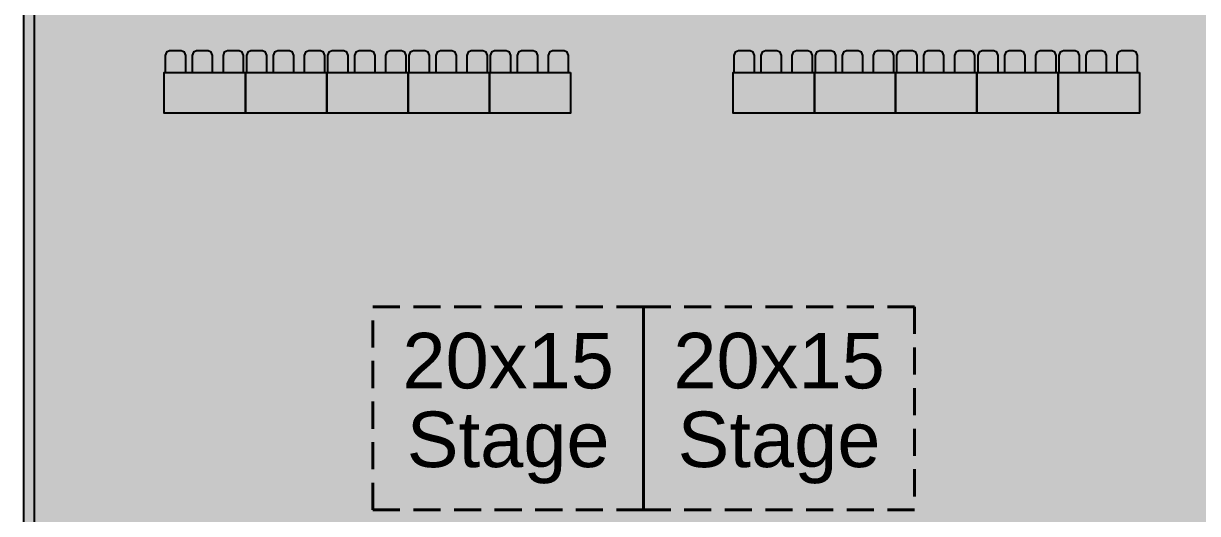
# Model space of a CAD drawing. Header units: feet. Extents: x 304 to 526, y 573 to 801.
# Drawn here: x 309.8 to 396.4, y 633.3 to 669.5 of the extents above; entities that cross this region are included whole.
import ezdxf

# ---------------------------------------------------------------- set-up
doc = ezdxf.new("R2010")
doc.units = ezdxf.units.FT
doc.header["$MEASUREMENT"] = 0
doc.linetypes.add('USI_Dash', pattern=[3, 2, -1])
for name, color, linetype in [('[labels]', 7, 'Continuous'), ('background', 7, 'Continuous'), ('Layer 1', 7, 'Continuous'), ('walls', 7, 'Continuous')]:
    doc.layers.add(name, color=color, linetype=linetype)
doc.styles.add('Arial', font='Arial.ttf')

msp = doc.modelspace()

# ---------------------------------------------------------------- hatches: boundary and pattern name
at = {"layer": 'background', "lineweight": 0, "true_color": 0xe6e6e6, "transparency": 33554687}
h = msp.add_hatch(color=254, dxfattribs=at)
h.dxf.hatch_style = 1
h.paths.add_polyline_path([(491.003, 759.963), (309.753, 759.963), (309.753, 591.797), (491.003, 591.797)])
at = {"layer": 'Layer 1', "lineweight": 0, "true_color": 0xf9cb9c, "transparency": 33554687}
h = msp.add_hatch(color=31, dxfattribs=at)
h.dxf.hatch_style = 1
h.paths.add_polyline_path([(326.152, 665.865), (326.152, 662.865), (320.152, 662.865), (320.152, 665.865)])
h = msp.add_hatch(color=31, dxfattribs=at)
h.dxf.hatch_style = 1
h.paths.add_polyline_path([(332.152, 665.865), (332.152, 662.865), (326.152, 662.865), (326.152, 665.865)])
h = msp.add_hatch(color=31, dxfattribs=at)
h.dxf.hatch_style = 1
h.paths.add_polyline_path([(338.152, 665.865), (338.152, 662.865), (332.152, 662.865), (332.152, 665.865)])
h = msp.add_hatch(color=31, dxfattribs=at)
h.dxf.hatch_style = 1
h.paths.add_polyline_path([(344.152, 665.865), (344.152, 662.865), (338.152, 662.865), (338.152, 665.865)])
h = msp.add_hatch(color=31, dxfattribs=at)
h.dxf.hatch_style = 1
h.paths.add_polyline_path([(350.152, 665.865), (350.152, 662.865), (344.152, 662.865), (344.152, 665.865)])
h = msp.add_hatch(color=31, dxfattribs=at)
h.dxf.hatch_style = 1
h.paths.add_polyline_path([(368.152, 665.865), (368.152, 662.865), (362.152, 662.865), (362.152, 665.865)])
h = msp.add_hatch(color=31, dxfattribs=at)
h.dxf.hatch_style = 1
h.paths.add_polyline_path([(374.152, 665.865), (374.152, 662.865), (368.152, 662.865), (368.152, 665.865)])
h = msp.add_hatch(color=31, dxfattribs=at)
h.dxf.hatch_style = 1
h.paths.add_polyline_path([(380.152, 665.865), (380.152, 662.865), (374.152, 662.865), (374.152, 665.865)])
h = msp.add_hatch(color=31, dxfattribs=at)
h.dxf.hatch_style = 1
h.paths.add_polyline_path([(386.152, 665.865), (386.152, 662.865), (380.152, 662.865), (380.152, 665.865)])
h = msp.add_hatch(color=31, dxfattribs=at)
h.dxf.hatch_style = 1
h.paths.add_polyline_path([(392.152, 665.865), (392.152, 662.865), (386.152, 662.865), (386.152, 665.865)])
at = {"layer": 'Layer 1', "lineweight": 40, "true_color": 0xff9900, "transparency": 33554500}
h = msp.add_hatch(color=30, dxfattribs=at)
h.dxf.hatch_style = 1
h.paths.add_polyline_path([(335.541, 648.564), (355.541, 648.564), (355.541, 633.564), (335.541, 633.564)])
h = msp.add_hatch(color=30, dxfattribs=at)
h.dxf.hatch_style = 1
h.paths.add_polyline_path([(355.541, 648.564), (375.541, 648.564), (375.541, 633.564), (355.541, 633.564)])

# ---------------------------------------------------------------- linework, layer by layer
at = {"layer": 'background', "color": 254, "lineweight": 0, "true_color": 0xe6e6e6, "transparency": 33554687}
msp.add_lwpolyline([(491.003, 759.963), (309.753, 759.963), (309.753, 591.797), (491.003, 591.797)], close=True, dxfattribs=at)
at = {"layer": 'background', "color": 254, "lineweight": 25, "true_color": 0xe6e6e6}
msp.add_lwpolyline([(491.003, 759.963), (309.753, 759.963), (309.753, 591.797), (491.003, 591.797)], close=True, dxfattribs=at)
at = {"layer": 'Layer 1', "color": 18, "lineweight": 25, "true_color": 0x000000}
for points in [[(321.73, 667.138), (321.633, 667.374), (321.397, 667.471), (320.543, 667.471), (320.307, 667.374), (320.21, 667.138), (320.21, 665.871), (321.73, 665.871)], [(323.72, 667.137), (323.622, 667.373), (323.387, 667.471), (322.532, 667.471), (322.296, 667.373), (322.199, 667.137), (322.199, 665.871), (323.72, 665.871)], [(326.007, 667.137), (325.909, 667.373), (325.673, 667.47), (324.819, 667.47), (324.583, 667.373), (324.486, 667.137), (324.486, 665.87), (326.007, 665.87)], [(327.73, 667.138), (327.633, 667.374), (327.397, 667.471), (326.543, 667.471), (326.307, 667.374), (326.21, 667.138), (326.21, 665.871), (327.73, 665.871)], [(329.72, 667.137), (329.622, 667.373), (329.387, 667.471), (328.532, 667.471), (328.296, 667.373), (328.199, 667.137), (328.199, 665.871), (329.72, 665.871)], [(332.007, 667.137), (331.909, 667.373), (331.673, 667.47), (330.819, 667.47), (330.583, 667.373), (330.486, 667.137), (330.486, 665.87), (332.007, 665.87)], [(333.73, 667.138), (333.633, 667.374), (333.397, 667.471), (332.543, 667.471), (332.307, 667.374), (332.21, 667.138), (332.21, 665.871), (333.73, 665.871)], [(335.72, 667.137), (335.622, 667.373), (335.387, 667.471), (334.532, 667.471), (334.296, 667.373), (334.199, 667.137), (334.199, 665.871), (335.72, 665.871)], [(338.007, 667.137), (337.909, 667.373), (337.673, 667.47), (336.819, 667.47), (336.583, 667.373), (336.486, 667.137), (336.486, 665.87), (338.007, 665.87)], [(339.73, 667.138), (339.633, 667.374), (339.397, 667.471), (338.543, 667.471), (338.307, 667.374), (338.21, 667.138), (338.21, 665.871), (339.73, 665.871)], [(341.72, 667.137), (341.622, 667.373), (341.387, 667.471), (340.532, 667.471), (340.296, 667.373), (340.199, 667.137), (340.199, 665.871), (341.72, 665.871)], [(344.007, 667.137), (343.909, 667.373), (343.673, 667.47), (342.819, 667.47), (342.583, 667.373), (342.486, 667.137), (342.486, 665.87), (344.007, 665.87)], [(345.73, 667.138), (345.633, 667.374), (345.397, 667.471), (344.543, 667.471), (344.307, 667.374), (344.21, 667.138), (344.21, 665.871), (345.73, 665.871)], [(347.72, 667.137), (347.622, 667.373), (347.387, 667.471), (346.532, 667.471), (346.296, 667.373), (346.199, 667.137), (346.199, 665.871), (347.72, 665.871)], [(350.007, 667.137), (349.909, 667.373), (349.673, 667.47), (348.819, 667.47), (348.583, 667.373), (348.486, 667.137), (348.486, 665.87), (350.007, 665.87)], [(363.73, 667.138), (363.633, 667.374), (363.397, 667.471), (362.543, 667.471), (362.307, 667.374), (362.21, 667.138), (362.21, 665.871), (363.73, 665.871)], [(365.72, 667.137), (365.622, 667.373), (365.387, 667.471), (364.532, 667.471), (364.296, 667.373), (364.199, 667.137), (364.199, 665.871), (365.72, 665.871)], [(368.007, 667.137), (367.909, 667.373), (367.673, 667.47), (366.819, 667.47), (366.583, 667.373), (366.486, 667.137), (366.486, 665.87), (368.007, 665.87)], [(369.73, 667.138), (369.633, 667.374), (369.397, 667.471), (368.543, 667.471), (368.307, 667.374), (368.21, 667.138), (368.21, 665.871), (369.73, 665.871)], [(371.72, 667.137), (371.622, 667.373), (371.387, 667.471), (370.532, 667.471), (370.296, 667.373), (370.199, 667.137), (370.199, 665.871), (371.72, 665.871)], [(374.007, 667.137), (373.909, 667.373), (373.673, 667.47), (372.819, 667.47), (372.583, 667.373), (372.486, 667.137), (372.486, 665.87), (374.007, 665.87)], [(375.73, 667.138), (375.633, 667.374), (375.397, 667.471), (374.543, 667.471), (374.307, 667.374), (374.21, 667.138), (374.21, 665.871), (375.73, 665.871)], [(377.72, 667.137), (377.622, 667.373), (377.387, 667.471), (376.532, 667.471), (376.296, 667.373), (376.199, 667.137), (376.199, 665.871), (377.72, 665.871)], [(380.007, 667.137), (379.909, 667.373), (379.673, 667.47), (378.819, 667.47), (378.583, 667.373), (378.486, 667.137), (378.486, 665.87), (380.007, 665.87)], [(381.73, 667.138), (381.633, 667.374), (381.397, 667.471), (380.543, 667.471), (380.307, 667.374), (380.21, 667.138), (380.21, 665.871), (381.73, 665.871)], [(383.72, 667.137), (383.622, 667.373), (383.387, 667.471), (382.532, 667.471), (382.296, 667.373), (382.199, 667.137), (382.199, 665.871), (383.72, 665.871)], [(386.007, 667.137), (385.909, 667.373), (385.673, 667.47), (384.819, 667.47), (384.583, 667.373), (384.486, 667.137), (384.486, 665.87), (386.007, 665.87)], [(387.73, 667.138), (387.633, 667.374), (387.397, 667.471), (386.543, 667.471), (386.307, 667.374), (386.21, 667.138), (386.21, 665.871), (387.73, 665.871)], [(389.72, 667.137), (389.622, 667.373), (389.387, 667.471), (388.532, 667.471), (388.296, 667.373), (388.199, 667.137), (388.199, 665.871), (389.72, 665.871)], [(392.007, 667.137), (391.909, 667.373), (391.673, 667.47), (390.819, 667.47), (390.583, 667.373), (390.486, 667.137), (390.486, 665.87), (392.007, 665.87)], [(326.152, 665.865), (326.152, 662.865), (320.152, 662.865), (320.152, 665.865)], [(332.152, 665.865), (332.152, 662.865), (326.152, 662.865), (326.152, 665.865)], [(338.152, 665.865), (338.152, 662.865), (332.152, 662.865), (332.152, 665.865)], [(344.152, 665.865), (344.152, 662.865), (338.152, 662.865), (338.152, 665.865)], [(350.152, 665.865), (350.152, 662.865), (344.152, 662.865), (344.152, 665.865)], [(368.152, 665.865), (368.152, 662.865), (362.152, 662.865), (362.152, 665.865)], [(374.152, 665.865), (374.152, 662.865), (368.152, 662.865), (368.152, 665.865)], [(380.152, 665.865), (380.152, 662.865), (374.152, 662.865), (374.152, 665.865)], [(386.152, 665.865), (386.152, 662.865), (380.152, 662.865), (380.152, 665.865)], [(392.152, 665.865), (392.152, 662.865), (386.152, 662.865), (386.152, 665.865)]]:
    msp.add_lwpolyline(points, close=True, dxfattribs=at)
at = {"layer": 'Layer 1', "color": 18, "lineweight": 0, "true_color": 0x000000, "transparency": 33554687}
for points in [[(326.152, 665.865), (326.152, 662.865), (320.152, 662.865), (320.152, 665.865)], [(332.152, 665.865), (332.152, 662.865), (326.152, 662.865), (326.152, 665.865)], [(338.152, 665.865), (338.152, 662.865), (332.152, 662.865), (332.152, 665.865)], [(344.152, 665.865), (344.152, 662.865), (338.152, 662.865), (338.152, 665.865)], [(350.152, 665.865), (350.152, 662.865), (344.152, 662.865), (344.152, 665.865)], [(368.152, 665.865), (368.152, 662.865), (362.152, 662.865), (362.152, 665.865)], [(374.152, 665.865), (374.152, 662.865), (368.152, 662.865), (368.152, 665.865)], [(380.152, 665.865), (380.152, 662.865), (374.152, 662.865), (374.152, 665.865)], [(386.152, 665.865), (386.152, 662.865), (380.152, 662.865), (380.152, 665.865)], [(392.152, 665.865), (392.152, 662.865), (386.152, 662.865), (386.152, 665.865)]]:
    msp.add_lwpolyline(points, close=True, dxfattribs=at)
at = {"layer": 'Layer 1', "color": 30, "linetype": 'USI_Dash', "lineweight": 40, "true_color": 0xff9900, "transparency": 33554687}
for points in [[(335.541, 648.564), (355.541, 648.564), (355.541, 633.564), (335.541, 633.564)], [(355.541, 648.564), (375.541, 648.564), (375.541, 633.564), (355.541, 633.564)]]:
    msp.add_lwpolyline(points, close=True, dxfattribs=at)
at = {"layer": 'Layer 1', "color": 30, "linetype": 'USI_Dash', "lineweight": 40, "true_color": 0xff9900}
for points in [[(335.541, 648.564), (355.541, 648.564), (355.541, 633.564), (335.541, 633.564)], [(355.541, 648.564), (375.541, 648.564), (375.541, 633.564), (355.541, 633.564)]]:
    msp.add_lwpolyline(points, close=True, dxfattribs=at)
at = {"layer": 'walls', "color": 18, "lineweight": 25, "true_color": 0x000000}
msp.add_lwpolyline([(310.541, 760.881), (310.541, 591.967)], dxfattribs=at)

# ---------------------------------------------------------------- texts
at = {"layer": '[labels]', "color": 18, "true_color": 0x000000, "char_height": 4.10372, "width": 20, "attachment_point": 5, "line_spacing_factor": 0.85, "style": 'Arial'}
for insert in [(345.541, 641.064), (365.541, 641.064)]:
    msp.add_mtext('20x15 Stage', dxfattribs=dict(at, insert=insert))

doc.saveas('drawing.dxf')
